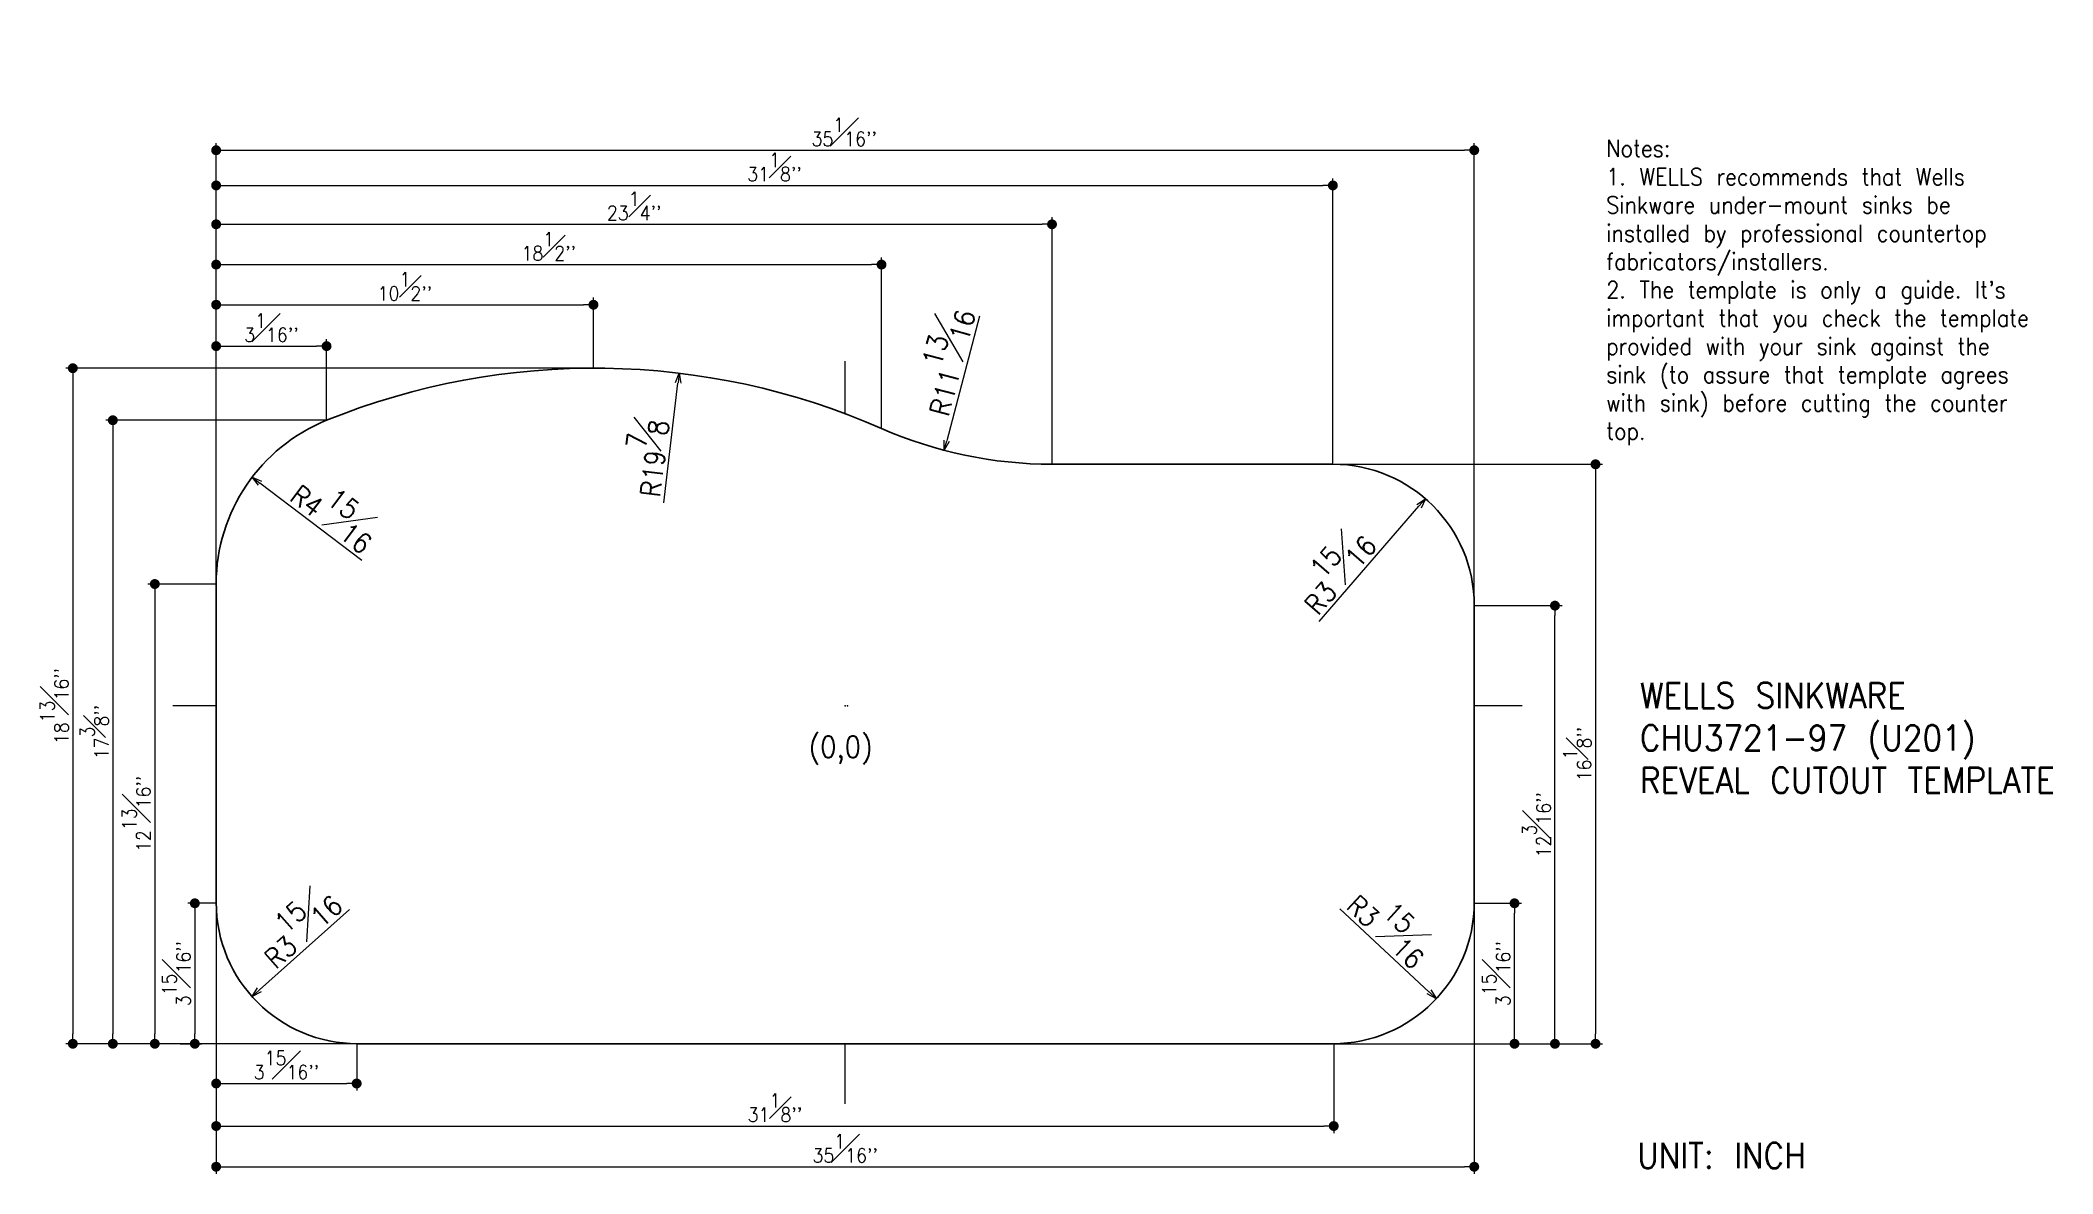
# Model space of a CAD drawing. Extents: x 5877 to 7301, y -4380 to -3578.
import ezdxf

# ---------------------------------------------------------------- set-up
doc = ezdxf.new("R2010")
doc.units = 0
doc.header["$LTSCALE"] = 40
doc.header["$MEASUREMENT"] = 0
doc.layers.get('0').update_dxf_attribs({"linetype": 'CONTINUOUS'})
doc.layers.get('DEFPOINTS').update_dxf_attribs({"color": 5, "linetype": 'CONTINUOUS'})
doc.layers.add('DIM', color=5, linetype='CONTINUOUS')
doc.styles.get("Standard").update_dxf_attribs({"font": 'txt.shx', "width": 0.9})
doc.dimstyles.new('ISO-25', dxfattribs={"dimtxt": 2.5, "dimasz": 2.5, "dimexe": 1.25, "dimexo": 0.625, "dimtad": 1, "dimtxsty": 'STANDARD', "dimcen": 2.5, "dimadec": 0, "dimazin": 0, "dimtfac": 1, "dimtmove": 0, "dimatfit": 3, "dimfxl": 1, "dimarcsym": 0})

# ---------------------------------------------------------------- blocks, each defined once
blk = doc.blocks.new('_Open30')
at = {"color": 0, "linetype": 'ByBlock', "lineweight": -2}
for p, q in [((-1, 0.27), (0, 0)), ((0, 0), (-1, -0.27)), ((0, 0), (-1, 0))]:
    blk.add_line(p, q, dxfattribs=at)
blk = doc.blocks.new('*D38')
at = {"color": 0, "lineweight": -2}
blk.add_line((6095.6, -4193.1), (6032, -4250), dxfattribs=at)
at = {"layer": 'DEFPOINTS', "color": 0}
for p in [(6101.3, -4188.1), (6026.7, -4254.7)]:
    blk.add_point(p, dxfattribs=at)
at = {"color": 0, "lineweight": -2, "xscale": 7, "yscale": 7, "zscale": 7, "rotation": 221.780720800032}
blk.add_blockref('_Open30', (6026.7, -4254.7), dxfattribs=at)
at = {"color": 40, "insert": (6058.4, -4203.6), "char_height": 14, "attachment_point": 5, "rotation": 41.7807}
blk.add_mtext('R3{\\H1.000000x;\\S15#16;}', dxfattribs=at)
blk = doc.blocks.new('_DOT')
at = {"color": 0, "linetype": 'ByBlock'}
blk.add_line((-0.5, 0), (-1, 0), dxfattribs=at)
at = {"color": 0, "linetype": 'ByBlock', "const_width": 0.5}
blk.add_lwpolyline([(-0.25, 0, 1), (0.25, 0, 1)], format="xyb", close=True, dxfattribs=at)
blk = doc.blocks.new('*D39')
at = {"color": 0, "lineweight": -2}
blk.add_line((6796.2, -4192.6), (6859.4, -4251.5), dxfattribs=at)
at = {"layer": 'DEFPOINTS', "color": 0}
for p in [(6791.3, -4188.1), (6864.5, -4256.2)]:
    blk.add_point(p, dxfattribs=at)
at = {"color": 0, "lineweight": -2, "xscale": 7, "yscale": 7, "zscale": 7, "rotation": 317.0278012306214}
blk.add_blockref('_Open30', (6864.5, -4256.2), dxfattribs=at)
at = {"color": 40, "insert": (6833.2, -4203.9), "char_height": 14, "attachment_point": 5, "rotation": 317.0278}
blk.add_mtext('R3{\\H1.000000x;\\S15#16;}', dxfattribs=at)
blk = doc.blocks.new('*D40')
at = {"color": 0, "lineweight": -2}
blk.add_line((6781.6, -3989.3), (6852.2, -3907.8), dxfattribs=at)
at = {"layer": 'DEFPOINTS', "color": 0}
for p in [(6856.8, -3902.5), (6791.3, -3978.1)]:
    blk.add_point(p, dxfattribs=at)
at = {"color": 0, "lineweight": -2, "xscale": 7, "yscale": 7, "zscale": 7, "rotation": 49.09759901327716}
blk.add_blockref('_Open30', (6856.8, -3902.5), dxfattribs=at)
at = {"color": 40, "insert": (6791.5, -3951.9), "char_height": 14, "attachment_point": 5, "rotation": 49.0976}
blk.add_mtext('R3{\\H1.000000x;\\S15#16;}', dxfattribs=at)
blk = doc.blocks.new('*D41')
at = {"color": 0, "lineweight": -2}
blk.add_line((6104.3, -3946.1), (6032.3, -3891.5), dxfattribs=at)
at = {"layer": 'DEFPOINTS', "color": 0}
for p in [(6026.7, -3887.2), (6126.3, -3962.8)]:
    blk.add_point(p, dxfattribs=at)
at = {"color": 0, "lineweight": -2, "xscale": 7, "yscale": 7, "zscale": 7, "rotation": 142.8104560876565}
blk.add_blockref('_Open30', (6026.7, -3887.2), dxfattribs=at)
at = {"color": 40, "insert": (6086.9, -3911.6), "char_height": 14, "attachment_point": 5, "rotation": 322.8105}
blk.add_mtext('R4{\\H1.000000x;\\S15#16;}', dxfattribs=at)
blk = doc.blocks.new('*D52')
at = {"color": 0, "lineweight": -2}
for p, q in [((6001.3, -4188.7), (6001.3, -4380.1)), ((6891.3, -4188.7), (6891.3, -4380.1)), ((6008.3, -4375.1), (6884.3, -4375.1))]:
    blk.add_line(p, q, dxfattribs=at)
at = {"layer": 'DEFPOINTS', "color": 0}
for p in [(6001.3, -4188.1), (6891.3, -4188.1), (6891.3, -4375.1)]:
    blk.add_point(p, dxfattribs=at)
at = {"color": 0, "lineweight": -2, "xscale": 7, "yscale": 7, "zscale": 7, "rotation": 180}
blk.add_blockref('_DOT', (6001.3, -4375.1), dxfattribs=at)
at = {"color": 0, "lineweight": -2, "xscale": 7, "yscale": 7, "zscale": 7}
blk.add_blockref('_DOT', (6891.3, -4375.1), dxfattribs=at)
at = {"color": 40, "insert": (6446.3, -4362.1), "char_height": 10, "attachment_point": 5}
blk.add_mtext("35{\\H1.000000x;\\S1#16;}''", dxfattribs=at)
blk = doc.blocks.new('*D58')
at = {"color": 0, "lineweight": -2}
for p, q in [((6791.9, -3878.1), (6982.1, -3878.1)), ((6977.1, -3885.1), (6977.1, -4281.1)), ((6791.9, -4288.1), (6982.1, -4288.1))]:
    blk.add_line(p, q, dxfattribs=at)
at = {"layer": 'DEFPOINTS', "color": 0}
for p in [(6791.3, -3878.1), (6791.3, -4288.1), (6977.1, -4288.1)]:
    blk.add_point(p, dxfattribs=at)
at = {"color": 0, "lineweight": -2, "xscale": 7, "yscale": 7, "zscale": 7}
for p, rotation in [((6977.1, -3878.1), 90), ((6977.1, -4288.1), 270)]:
    blk.add_blockref('_DOT', p, dxfattribs=dict(at, rotation=rotation))
at = {"color": 40, "insert": (6964.1, -4083.1), "char_height": 10, "attachment_point": 5, "rotation": 90}
blk.add_mtext("16{\\H1.000000x;\\S1#8;}''", dxfattribs=at)
blk = doc.blocks.new('*D59')
at = {"color": 0, "lineweight": -2}
for p, q in [((6268.2, -3810.1), (5894.9, -3810.1)), ((5899.9, -3817.1), (5899.9, -4281.1)), ((6100.7, -4288.1), (5894.9, -4288.1))]:
    blk.add_line(p, q, dxfattribs=at)
at = {"layer": 'DEFPOINTS', "color": 0}
for p in [(6268.8, -3810.1), (5899.9, -4288.1), (6101.3, -4288.1)]:
    blk.add_point(p, dxfattribs=at)
at = {"color": 0, "lineweight": -2, "xscale": 7, "yscale": 7, "zscale": 7}
for p, rotation in [((5899.9, -3810.1), 90), ((5899.9, -4288.1), 270)]:
    blk.add_blockref('_DOT', p, dxfattribs=dict(at, rotation=rotation))
at = {"color": 40, "insert": (5886.9, -4049.1), "char_height": 10, "attachment_point": 5, "rotation": 90}
blk.add_mtext("18{\\H1.000000x;\\S13#16;}''", dxfattribs=at)
blk = doc.blocks.new('*D70')
at = {"color": 0, "lineweight": -2}
blk.add_line((6541.3, -3773.2), (6518.1, -3861.4), dxfattribs=at)
at = {"layer": 'DEFPOINTS', "color": 0}
for p in [(6592.6, -3578.1), (6516.3, -3868.2)]:
    blk.add_point(p, dxfattribs=at)
at = {"color": 0, "lineweight": -2, "xscale": 7, "yscale": 7, "zscale": 7, "rotation": 255.2689933802123}
blk.add_blockref('_Open30', (6516.3, -3868.2), dxfattribs=at)
at = {"color": 40, "insert": (6515.5, -3804.5), "char_height": 14, "attachment_point": 5, "rotation": 75.269}
blk.add_mtext('R11{\\H1.000000x;\\S13#16;}', dxfattribs=at)
blk = doc.blocks.new('*D71')
at = {"color": 0, "lineweight": -2}
blk.add_line((6317.9, -3905.4), (6328, -3820.6), dxfattribs=at)
at = {"layer": 'DEFPOINTS', "color": 0}
for p in [(6328.9, -3813.6), (6268.8, -4315.1)]:
    blk.add_point(p, dxfattribs=at)
at = {"color": 0, "lineweight": -2, "xscale": 7, "yscale": 7, "zscale": 7, "rotation": 83.17046332368965}
blk.add_blockref('_Open30', (6328.9, -3813.6), dxfattribs=at)
at = {"color": 40, "insert": (6304.6, -3873.1), "char_height": 14, "attachment_point": 5, "rotation": 83.1705}
blk.add_mtext('R19{\\H1.000000x;\\S7#8;}', dxfattribs=at)
blk = doc.blocks.new('*D72')
at = {"color": 0, "lineweight": -2}
for p, q in [((6001.3, -4288.3), (6001.3, -4321.2)), ((6100.7, -4288.7), (6100.7, -4321.2)), ((6008.3, -4316.2), (6093.7, -4316.2))]:
    blk.add_line(p, q, dxfattribs=at)
at = {"layer": 'DEFPOINTS', "color": 0}
for p in [(6001.3, -4287.7), (6100.7, -4288.1), (6100.7, -4316.2)]:
    blk.add_point(p, dxfattribs=at)
at = {"color": 0, "lineweight": -2, "xscale": 7, "yscale": 7, "zscale": 7, "rotation": 180}
blk.add_blockref('_DOT', (6001.3, -4316.2), dxfattribs=at)
at = {"color": 0, "lineweight": -2, "xscale": 7, "yscale": 7, "zscale": 7}
blk.add_blockref('_DOT', (6100.7, -4316.2), dxfattribs=at)
at = {"color": 40, "insert": (6051, -4303.2), "char_height": 10, "attachment_point": 5}
blk.add_mtext("3{\\H1.000000x;\\S15#16;}''", dxfattribs=at)
blk = doc.blocks.new('*D73')
at = {"color": 0, "lineweight": -2}
for p, q in [((6001.3, -4288.3), (6001.3, -4351.3)), ((6791.9, -4288.7), (6791.9, -4351.3)), ((6008.3, -4346.3), (6784.9, -4346.3))]:
    blk.add_line(p, q, dxfattribs=at)
at = {"layer": 'DEFPOINTS', "color": 0}
for p in [(6001.3, -4287.7), (6791.9, -4288.1), (6791.9, -4346.3)]:
    blk.add_point(p, dxfattribs=at)
at = {"color": 0, "lineweight": -2, "xscale": 7, "yscale": 7, "zscale": 7, "rotation": 180}
blk.add_blockref('_DOT', (6001.3, -4346.3), dxfattribs=at)
at = {"color": 0, "lineweight": -2, "xscale": 7, "yscale": 7, "zscale": 7}
blk.add_blockref('_DOT', (6791.9, -4346.3), dxfattribs=at)
at = {"color": 40, "insert": (6396.6, -4333.3), "char_height": 10, "attachment_point": 5}
blk.add_mtext("31{\\H1.000000x;\\S1#8;}''", dxfattribs=at)
blk = doc.blocks.new('*D74')
at = {"color": 0, "lineweight": -2}
for p, q in [((6000.7, -4188.7), (5981.2, -4188.7)), ((5986.2, -4195.7), (5986.2, -4281.1)), ((5975.8, -4288.1), (5991.2, -4288.1))]:
    blk.add_line(p, q, dxfattribs=at)
at = {"layer": 'DEFPOINTS', "color": 0}
for p in [(6001.3, -4188.7), (5975.1, -4288.1), (5986.2, -4288.1)]:
    blk.add_point(p, dxfattribs=at)
at = {"color": 0, "lineweight": -2, "xscale": 7, "yscale": 7, "zscale": 7}
for p, rotation in [((5986.2, -4188.7), 90), ((5986.2, -4288.1), 270)]:
    blk.add_blockref('_DOT', p, dxfattribs=dict(at, rotation=rotation))
at = {"color": 40, "insert": (5973.2, -4238.4), "char_height": 10, "attachment_point": 5, "rotation": 90}
blk.add_mtext("3{\\H1.000000x;\\S15#16;}''", dxfattribs=at)
blk = doc.blocks.new('*D75')
at = {"color": 0, "lineweight": -2}
for p, q in [((6000.7, -3962.8), (5952.9, -3962.8)), ((5957.9, -3969.8), (5957.9, -4281.1)), ((5974.5, -4288.1), (5952.9, -4288.1))]:
    blk.add_line(p, q, dxfattribs=at)
at = {"layer": 'DEFPOINTS', "color": 0}
for p in [(6001.3, -3962.8), (5957.9, -4288.1), (5975.1, -4288.1)]:
    blk.add_point(p, dxfattribs=at)
at = {"color": 0, "lineweight": -2, "xscale": 7, "yscale": 7, "zscale": 7}
for p, rotation in [((5957.9, -3962.8), 90), ((5957.9, -4288.1), 270)]:
    blk.add_blockref('_DOT', p, dxfattribs=dict(at, rotation=rotation))
at = {"color": 40, "insert": (5944.9, -4125.4), "char_height": 10, "attachment_point": 5, "rotation": 90}
blk.add_mtext("12{\\H1.000000x;\\S13#16;}''", dxfattribs=at)
blk = doc.blocks.new('*D76')
at = {"color": 0, "lineweight": -2}
for p, q in [((6078.8, -3846.9), (5923.2, -3846.9)), ((5928.2, -3853.9), (5928.2, -4281.1)), ((5974.5, -4288.1), (5923.2, -4288.1))]:
    blk.add_line(p, q, dxfattribs=at)
at = {"layer": 'DEFPOINTS', "color": 0}
for p in [(6079.4, -3846.9), (5928.2, -4288.1), (5975.1, -4288.1)]:
    blk.add_point(p, dxfattribs=at)
at = {"color": 0, "lineweight": -2, "xscale": 7, "yscale": 7, "zscale": 7}
for p, rotation in [((5928.2, -3846.9), 90), ((5928.2, -4288.1), 270)]:
    blk.add_blockref('_DOT', p, dxfattribs=dict(at, rotation=rotation))
at = {"color": 40, "insert": (5915.2, -4067.5), "char_height": 10, "attachment_point": 5, "rotation": 90}
blk.add_mtext("17{\\H1.000000x;\\S3#8;}''", dxfattribs=at)
blk = doc.blocks.new('*D77')
at = {"color": 0, "lineweight": -2}
for p, q in [((6001.3, -3962.2), (6001.3, -3789.5)), ((6008.3, -3794.5), (6072.4, -3794.5)), ((6079.4, -3846.3), (6079.4, -3789.5))]:
    blk.add_line(p, q, dxfattribs=at)
at = {"layer": 'DEFPOINTS', "color": 0}
for p in [(6079.4, -3794.5), (6079.4, -3846.9), (6001.3, -3962.8)]:
    blk.add_point(p, dxfattribs=at)
at = {"color": 0, "lineweight": -2, "xscale": 7, "yscale": 7, "zscale": 7, "rotation": 180}
blk.add_blockref('_DOT', (6001.3, -3794.5), dxfattribs=at)
at = {"color": 0, "lineweight": -2, "xscale": 7, "yscale": 7, "zscale": 7}
blk.add_blockref('_DOT', (6079.4, -3794.5), dxfattribs=at)
at = {"color": 40, "insert": (6040.4, -3781.5), "char_height": 10, "attachment_point": 5}
blk.add_mtext("3{\\H1.000000x;\\S1#16;}''", dxfattribs=at)
blk = doc.blocks.new('*D78')
at = {"color": 0, "lineweight": -2}
for p, q in [((6001.3, -3962.2), (6001.3, -3760.2)), ((6008.3, -3765.2), (6261.2, -3765.2)), ((6268.2, -3809.4), (6268.2, -3760.2))]:
    blk.add_line(p, q, dxfattribs=at)
at = {"layer": 'DEFPOINTS', "color": 0}
for p in [(6268.2, -3765.2), (6268.2, -3810.1), (6001.3, -3962.8)]:
    blk.add_point(p, dxfattribs=at)
at = {"color": 0, "lineweight": -2, "xscale": 7, "yscale": 7, "zscale": 7, "rotation": 180}
blk.add_blockref('_DOT', (6001.3, -3765.2), dxfattribs=at)
at = {"color": 0, "lineweight": -2, "xscale": 7, "yscale": 7, "zscale": 7}
blk.add_blockref('_DOT', (6268.2, -3765.2), dxfattribs=at)
at = {"color": 40, "insert": (6134.8, -3752.2), "char_height": 10, "attachment_point": 5}
blk.add_mtext("10{\\H1.000000x;\\S1#2;}''", dxfattribs=at)
blk = doc.blocks.new('*D79')
at = {"color": 0, "lineweight": -2}
for p, q in [((6001.3, -3962.2), (6001.3, -3731.8)), ((6008.3, -3736.8), (6465, -3736.8)), ((6472, -3852.1), (6472, -3731.8))]:
    blk.add_line(p, q, dxfattribs=at)
at = {"layer": 'DEFPOINTS', "color": 0}
for p in [(6472, -3736.8), (6472, -3852.7), (6001.3, -3962.8)]:
    blk.add_point(p, dxfattribs=at)
at = {"color": 0, "lineweight": -2, "xscale": 7, "yscale": 7, "zscale": 7, "rotation": 180}
blk.add_blockref('_DOT', (6001.3, -3736.8), dxfattribs=at)
at = {"color": 0, "lineweight": -2, "xscale": 7, "yscale": 7, "zscale": 7}
blk.add_blockref('_DOT', (6472, -3736.8), dxfattribs=at)
at = {"color": 40, "insert": (6236.6, -3723.8), "char_height": 10, "attachment_point": 5}
blk.add_mtext("18{\\H1.000000x;\\S1#2;}''", dxfattribs=at)
blk = doc.blocks.new('*D80')
at = {"color": 0, "lineweight": -2}
for p, q in [((6001.3, -3960.7), (6001.3, -3703.3)), ((6008.3, -3708.3), (6585.6, -3708.3)), ((6592.6, -3877.4), (6592.6, -3703.3))]:
    blk.add_line(p, q, dxfattribs=at)
at = {"layer": 'DEFPOINTS', "color": 0}
for p in [(6592.6, -3708.3), (6592.6, -3878.1), (6001.3, -3961.3)]:
    blk.add_point(p, dxfattribs=at)
at = {"color": 0, "lineweight": -2, "xscale": 7, "yscale": 7, "zscale": 7, "rotation": 180}
blk.add_blockref('_DOT', (6001.3, -3708.3), dxfattribs=at)
at = {"color": 0, "lineweight": -2, "xscale": 7, "yscale": 7, "zscale": 7}
blk.add_blockref('_DOT', (6592.6, -3708.3), dxfattribs=at)
at = {"color": 40, "insert": (6297, -3695.3), "char_height": 10, "attachment_point": 5}
blk.add_mtext("23{\\H1.000000x;\\S1#4;}''", dxfattribs=at)
blk = doc.blocks.new('*D81')
at = {"color": 0, "lineweight": -2}
for p, q in [((6001.3, -3960.7), (6001.3, -3675.8)), ((6008.3, -3680.8), (6784.3, -3680.8)), ((6791.3, -3877.4), (6791.3, -3675.8))]:
    blk.add_line(p, q, dxfattribs=at)
at = {"layer": 'DEFPOINTS', "color": 0}
for p in [(6791.3, -3680.8), (6791.3, -3878.1), (6001.3, -3961.3)]:
    blk.add_point(p, dxfattribs=at)
at = {"color": 0, "lineweight": -2, "xscale": 7, "yscale": 7, "zscale": 7, "rotation": 180}
blk.add_blockref('_DOT', (6001.3, -3680.8), dxfattribs=at)
at = {"color": 0, "lineweight": -2, "xscale": 7, "yscale": 7, "zscale": 7}
blk.add_blockref('_DOT', (6791.3, -3680.8), dxfattribs=at)
at = {"color": 40, "insert": (6396.3, -3667.8), "char_height": 10, "attachment_point": 5}
blk.add_mtext("31{\\H1.000000x;\\S1#8;}''", dxfattribs=at)
blk = doc.blocks.new('*D82')
at = {"color": 0, "lineweight": -2}
for p, q in [((6001.3, -3962.2), (6001.3, -3650.9)), ((6008.3, -3655.9), (6884.3, -3655.9)), ((6891.3, -3977.4), (6891.3, -3650.9))]:
    blk.add_line(p, q, dxfattribs=at)
at = {"layer": 'DEFPOINTS', "color": 0}
for p in [(6891.3, -3655.9), (6001.3, -3962.8), (6891.3, -3978.1)]:
    blk.add_point(p, dxfattribs=at)
at = {"color": 0, "lineweight": -2, "xscale": 7, "yscale": 7, "zscale": 7, "rotation": 180}
blk.add_blockref('_DOT', (6001.3, -3655.9), dxfattribs=at)
at = {"color": 0, "lineweight": -2, "xscale": 7, "yscale": 7, "zscale": 7}
blk.add_blockref('_DOT', (6891.3, -3655.9), dxfattribs=at)
at = {"color": 40, "insert": (6445.6, -3642.9), "char_height": 10, "attachment_point": 5}
blk.add_mtext("35{\\H1.000000x;\\S1#16;}''", dxfattribs=at)
blk = doc.blocks.new('*D83')
at = {"color": 0, "lineweight": -2}
for p, q in [((6891.9, -4188.7), (6924.8, -4188.7)), ((6919.8, -4281.1), (6919.8, -4195.7)), ((6910.6, -4288.1), (6924.8, -4288.1))]:
    blk.add_line(p, q, dxfattribs=at)
at = {"layer": 'DEFPOINTS', "color": 0}
for p in [(6891.3, -4188.7), (6919.8, -4188.7), (6910, -4288.1)]:
    blk.add_point(p, dxfattribs=at)
at = {"color": 0, "lineweight": -2, "xscale": 7, "yscale": 7, "zscale": 7}
for p, rotation in [((6919.8, -4188.7), 90), ((6919.8, -4288.1), 270)]:
    blk.add_blockref('_DOT', p, dxfattribs=dict(at, rotation=rotation))
at = {"color": 40, "insert": (6906.8, -4238.4), "char_height": 10, "attachment_point": 5, "rotation": 90}
blk.add_mtext("3{\\H1.000000x;\\S15#16;}''", dxfattribs=at)
blk = doc.blocks.new('*D84')
at = {"color": 0, "lineweight": -2}
for p, q in [((6891.9, -3978.1), (6953.4, -3978.1)), ((6948.4, -4281.1), (6948.4, -3985.1)), ((6910.6, -4288.1), (6953.4, -4288.1))]:
    blk.add_line(p, q, dxfattribs=at)
at = {"layer": 'DEFPOINTS', "color": 0}
for p in [(6891.3, -3978.1), (6948.4, -3978.1), (6910, -4288.1)]:
    blk.add_point(p, dxfattribs=at)
at = {"color": 0, "lineweight": -2, "xscale": 7, "yscale": 7, "zscale": 7}
for p, rotation in [((6948.4, -3978.1), 90), ((6948.4, -4288.1), 270)]:
    blk.add_blockref('_DOT', p, dxfattribs=dict(at, rotation=rotation))
at = {"color": 40, "insert": (6935.4, -4133.1), "char_height": 10, "attachment_point": 5, "rotation": 90}
blk.add_mtext("12{\\H1.000000x;\\S3#16;}''", dxfattribs=at)

msp = doc.modelspace()

# ---------------------------------------------------------------- linework, layer by layer
at = {"color": 7, "lineweight": 30}
for p, q in [((6592.62913, -3878.0655), (6791.31436, -3878.0655)), ((6001.31436, -4188.0655), (6001.31436, -3962.79608)), ((6891.31436, -3978.0655), (6891.31436, -4188.0655)), ((6791.31436, -4288.0655), (6101.31436, -4288.0655))]:
    msp.add_line(p, q, dxfattribs=at)
for centre, radius, start, end in [((6268.81436, -4315.0655), 505, 66.28081458, 112.02431284), ((6126.31436, -3962.79608), 125, 112.02431284, 180), ((6592.62913, -3578.0655), 300, 246.28081458, 270), ((6791.31436, -3978.0655), 100, 0, 90), ((6101.31436, -4188.0655), 100, 180, 270), ((6791.31436, -4188.0655), 100, 270, 0)]:
    msp.add_arc(centre, radius, start, end, dxfattribs=at)
at = {"layer": 'DIM', "color": 1}
for p, q in [((6446.31436, -3842.28781), (6446.31436, -3805.11602)), ((6001.31436, -4049.0655), (5970.69171, -4049.0655)), ((6925.16028, -4049.0655), (6891.31436, -4049.0655)), ((6446.31436, -4330.61122), (6446.31436, -4288.0655))]:
    msp.add_line(p, q, dxfattribs=at)
at = {"layer": 'DIM'}
for p in [(6446.31436, -4049.0655), (6447.926, -4049.0655)]:
    msp.add_point(p, dxfattribs=at)
at = {"layer": 'DIM', "color": 1}
msp.add_point((6446.31436, -4049.0655), dxfattribs=at)

# ---------------------------------------------------------------- texts
at = {"color": 0, "insert": (6984.68377, -3648.60183), "char_height": 6, "width": 328.850992, "attachment_point": 1}
msp.add_mtext("{\\H2x;\\C4;Notes: \\P1. WELLS recommends that Wells Sinkware under-mount sinks be installed by professional countertop fabricators/installers. \\P2. The template is only a guide. It's important that you check the template provided with your sink against the sink (to assure that template agrees with sink) before cutting the counter top.}", dxfattribs=at)
at = {"color": 102, "char_height": 18, "attachment_point": 1}
for s, insert, width in [('{\\C3;WELLS SINKWARE\\PCHU3721-97 (U201)\\PREVEAL CUTOUT TEMPLATE}', (7008.53349, -4032.63609), 366.5499471), ('{\\C3;UNIT: INCH}', (7006.5182, -4358.1863), 174.7777778)]:
    msp.add_mtext(s, dxfattribs=dict(at, insert=insert, width=width))
at = {"layer": 'DIM', "insert": (6420.47839, -4070.51763), "char_height": 15, "width": 129.2693982, "attachment_point": 1}
msp.add_mtext('{\\C1;(0,0)}', dxfattribs=at)

# ---------------------------------------------------------------- dimensions: what is measured, and where the dimension line sits
at = {"color": 102}
for center, mpoint, picture, middle in [((6592.62913, -3578.0655), (6516.34472, -3868.20459), '*D70', (6531.9536, -3808.83798)), ((6268.8143647101, -4315.0655047458), (6328.8668631201, -3813.6488143228), '*D71', (6321.5040737313, -3875.1254486907)), ((6126.3143647101, -3962.7960766088), (6026.734334715, -3887.2393586667), '*D41', (6076.624693999, -3925.0938542381)), ((6791.31436, -3978.0655), (6856.79161, -3902.4829), '*D40', (6804.36482, -3963.00092)), ((6791.31436, -4188.0655), (6864.48282, -4256.22985), '*D39', (6821.60985, -4216.28903)), ((6101.31436, -4188.0655), (6026.74434, -4254.69366), '*D38', (6069.72668, -4216.28903))]:
    dim = msp.add_radius_dim(center=center, mpoint=mpoint, dimstyle='ISO-25', override={"dimtxt": 14, "dimasz": 7, "dimexe": 5, "dimgap": 3, "dimdec": 4, "dimlfac": 0.03937, "dimdsep": 46, "dimlunit": 5, "dimblk1": 'DOT', "dimblk2": 'Open30', "dimsah": 1, "dimclrt": 40, "dimfrac": 1}, dxfattribs=at)
    dim.commit()
    dim.dimension.update_dxf_attribs({"geometry": picture, "text_midpoint": middle, "dimtype": 164})
for base, p1, p2, picture, middle in [((6891.31436, -3655.92919), (6001.31436, -3962.79608), (6891.31436, -3978.0655), '*D82', (6445.56436, -3655.92919)), ((6791.31436, -3680.80356), (6001.31436, -3961.29608), (6791.31436, -3878.0655), '*D81', (6396.31436, -3680.80356)), ((6592.62913, -3708.34305), (6001.31436, -3961.29608), (6592.62913, -3878.0655), '*D80', (6296.97175, -3708.34305)), ((6471.95282, -3736.77091), (6001.31436, -3962.79608), (6471.95282, -3852.72389), '*D79', (6236.63359, -3736.77091)), ((6268.18936, -3765.19876), (6001.31436, -3962.79608), (6268.18936, -3810.0655), '*D78', (6134.75186, -3765.19876)), ((6079.43936, -3794.51499), (6001.31436, -3962.79608), (6079.43936, -3846.91798), '*D77', (6040.37686, -3794.51499)), ((6891.31436, -4375.06435), (6001.31436, -4188.0655), (6891.31436, -4188.0655), '*D52', (6446.31436, -4375.06435)), ((6791.93936, -4346.33515), (6001.31436, -4287.7149), (6791.93936, -4288.0655), '*D73', (6396.62686, -4346.33515))]:
    dim = msp.add_linear_dim(base=base, p1=p1, p2=p2, dimstyle='ISO-25', override={"dimtxt": 10, "dimasz": 7, "dimexe": 5, "dimgap": 3, "dimdec": 4, "dimlfac": 0.03937, "dimdsep": 46, "dimlunit": 5, "dimpost": "''", "dimblk1": 'DOT', "dimblk2": 'DOT', "dimsah": 1, "dimclrt": 40, "dimfrac": 1}, dxfattribs=at)
    dim.commit()
    dim.dimension.update_dxf_attribs({"geometry": picture, "text_midpoint": middle, "dimtype": 160})
for base, p1, p2, picture, middle in [((5899.85583, -4288.0655), (6268.81436, -3810.0655), (6101.31436, -4288.0655), '*D59', (5899.85583, -4049.0655)), ((5928.16282, -4288.0655), (6079.43936, -3846.91798), (5975.14201, -4288.0655), '*D76', (5928.16282, -4067.49174)), ((6977.08905, -4288.0655), (6791.31436, -3878.0655), (6791.31436, -4288.0655), '*D58', (6977.08905, -4083.0655)), ((5957.85064, -4288.0655), (6001.31436, -3962.79608), (5975.14201, -4288.0655), '*D75', (5957.85064, -4125.43079)), ((6948.44431, -3978.0655), (6909.95403, -4288.0655), (6891.31436, -3978.0655), '*D84', (6948.44431, -4133.0655)), ((5986.15764, -4288.0655), (6001.31436, -4188.6905), (5975.14201, -4288.0655), '*D74', (5986.15764, -4238.378)), ((6919.79958, -4188.6905), (6909.95403, -4288.0655), (6891.31436, -4188.6905), '*D83', (6919.79958, -4238.378))]:
    dim = msp.add_linear_dim(base=base, p1=p1, p2=p2, angle=90, dimstyle='ISO-25', override={"dimtxt": 10, "dimasz": 7, "dimexe": 5, "dimgap": 3, "dimdec": 4, "dimlfac": 0.03937, "dimdsep": 46, "dimlunit": 5, "dimpost": "''", "dimblk1": 'DOT', "dimblk2": 'DOT', "dimsah": 1, "dimclrt": 40, "dimfrac": 1}, dxfattribs=at)
    dim.commit()
    dim.dimension.update_dxf_attribs({"geometry": picture, "text_midpoint": middle, "dimtype": 160})
dim = msp.add_linear_dim(base=(6100.68936, -4316.22584), p1=(6001.31436, -4287.7149), p2=(6100.68936, -4288.0655), dimstyle='ISO-25', override={"dimtxt": 10, "dimasz": 7, "dimexe": 5, "dimgap": 3, "dimdec": 4, "dimlfac": 0.03937, "dimdsep": 46, "dimlunit": 5, "dimpost": "''", "dimblk1": 'DOT', "dimblk2": 'DOT', "dimsah": 1, "dimclrt": 40, "dimfrac": 1}, dxfattribs=at)
dim.commit()
dim.dimension.update_dxf_attribs({"geometry": '*D72', "text_midpoint": (6051.00186, -4303.22584)})

doc.saveas('drawing.dxf')
